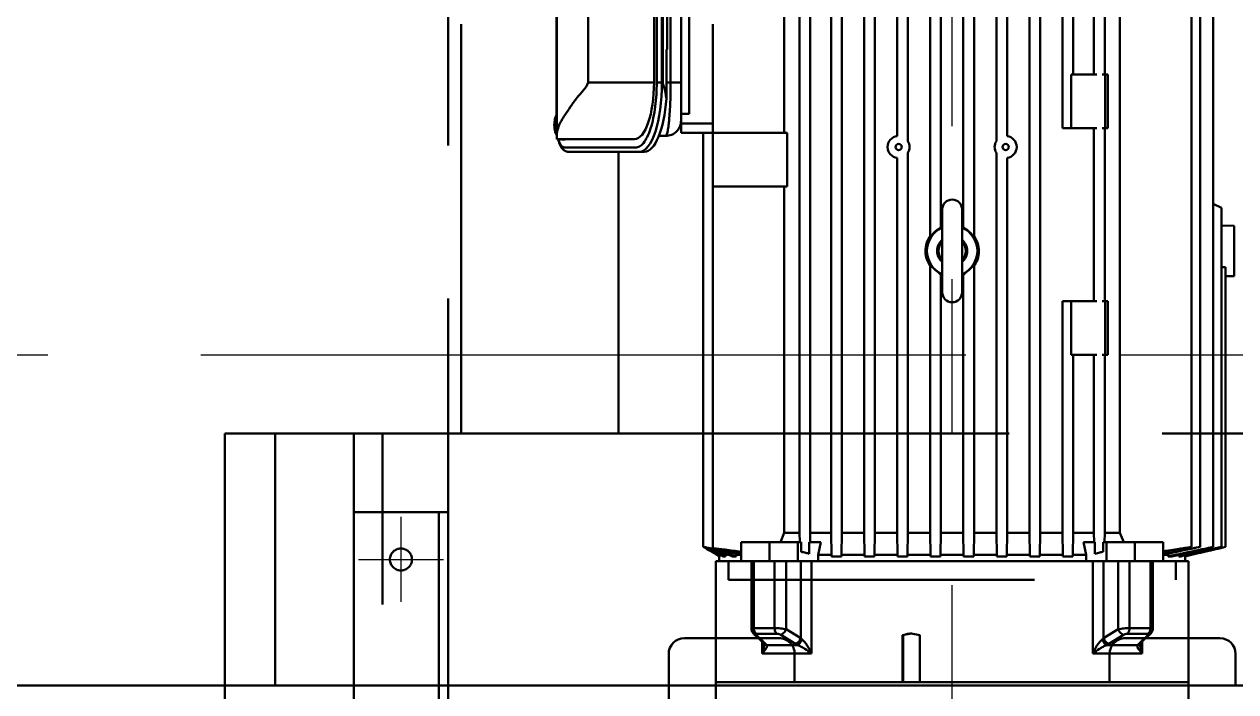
# Model space of a CAD drawing. Header units: millimetres. Extents: x -993 to 13147, y -7260 to 4342.
# Drawn here: x 242.5 to 627.2, y 2977.3 to 3189.4 of the extents above; entities that cross this region are included whole.
import ezdxf

# ---------------------------------------------------------------- set-up
doc = ezdxf.new("R2010")
doc.units = ezdxf.units.MM
doc.header["$LTSCALE"] = 7.649257
for name, pattern in [('CENTER', [50.8, 31.75, -6.35, 6.35, -6.35]), ('DASHED', [19.05, 12.7, -6.35]), ('PHANTOM', [63.5, 31.75, -6.35, 6.35, -6.35, 6.35, -6.35])]:
    doc.linetypes.add(name, pattern=pattern)
for name, color, linetype in [('NoLayerName_001', 7, 'Continuous'), ('NoLayerName_002', 7, 'Continuous'), ('NoLayerName_003', 7, 'Continuous')]:
    doc.layers.add(name, color=color, linetype=linetype)

# ---------------------------------------------------------------- blocks, each defined once
blk = doc.blocks.new('JZB_0408')
at = {"layer": 'NoLayerName_001', "color": 7, "linetype": 'Continuous', "lineweight": 50}
blk.add_line((200, 75), (4367, 75), dxfattribs=at)
blk = doc.blocks.new('JZB_0568')
at = {"layer": 'NoLayerName_001', "color": 7, "linetype": 'Continuous', "lineweight": 50}
for p, q in [((10, 120), (10, 200)), ((10, 200), (50.9, 200)), ((26, 200), (26, 120))]:
    blk.add_line(p, q, dxfattribs=at)
at = {"layer": 'NoLayerName_001', "color": 3, "linetype": 'DASHED', "lineweight": 50}
for p, q in [((60, 0), (60, 200)), ((161.9, 200), (327.74, 200)), ((10, 120), (10, 0)), ((26, 0), (26, 120))]:
    blk.add_line(p, q, dxfattribs=at)
blk = doc.blocks.new('JZB_0570')
at = {"layer": 'NoLayerName_001', "color": 7, "linetype": 'Continuous', "lineweight": 50}
for p, q in [((0, 200), (111, 200)), ((0, 120), (0, 200)), ((276.84, 200), (380, 200)), ((380, 200), (380, 120))]:
    blk.add_line(p, q, dxfattribs=at)
at = {"layer": 'NoLayerName_001', "color": 3, "linetype": 'DASHED', "lineweight": 50}
for p, q in [((0, 120), (0, 0)), ((380, 0), (380, 120))]:
    blk.add_line(p, q, dxfattribs=at)
blk = doc.blocks.new('JZB_0572')
at = {"layer": 'NoLayerName_003', "color": 3, "linetype": 'DASHED', "lineweight": 50}
for p, q in [((0.8, 383.5), (0.8, 343)), ((0.76, 379), (0.76, 343)), ((40.32, 373.5), (40.32, 343)), ((202.32, 343), (202.32, 373)), ((205.07, 343), (205.07, 373)), ((209.21, 343), (209.21, 373)), ((10.8, 343), (10.8, 365.5)), ((31.67, 343), (31.67, 365.5)), ((32.54, 365.5), (32.54, 343)), ((34.2, 343), (34.2, 365.5)), ((34.46, 343), (34.46, 365.5)), ((36.95, 343), (36.95, 365.5)), ((42.82, 367.5), (42.82, 343)), ((73.04, 368.5), (73.04, 343)), ((77.89, 368.5), (77.89, 343)), ((81.29, 343), (81.29, 368.5)), ((87.88, 343), (87.88, 368.5)), ((91.28, 343), (91.28, 368.5)), ((98.38, 343), (98.38, 368.5)), ((101.78, 343), (101.78, 368.5)), ((119.37, 343), (119.37, 368.5)), ((122.77, 343), (122.77, 368.5)), ((129.87, 343), (129.87, 368.5)), ((133.27, 368.5), (133.27, 343)), ((150.86, 343), (150.86, 368.5)), ((154.26, 368.5), (154.26, 343)), ((161.35, 343), (161.35, 368.5)), ((164.75, 368.5), (164.75, 343)), ((171.35, 343), (171.35, 368.5)), ((174.75, 368.5), (174.75, 343)), ((179.6, 368.5), (179.6, 343)), ((112.27, 359.12), (112.27, 343)), ((140.37, 343), (140.37, 359.12)), ((35.8, 343), (35.8, 355)), ((108.87, 343), (108.87, 357.53)), ((143.77, 357.53), (143.77, 343)), ((55.32, 172.5), (55.32, 166.5)), ((197.32, 166.5), (197.32, 172.5)), ((55.32, 166.5), (197.32, 166.5)), ((51.32, 148), (71.32, 148)), ((181.32, 148), (201.32, 148)), ((76.32, 134), (76.32, 143)), ((176.32, 143), (176.32, 134)), ((36.32, 133), (36.32, 18)), ((51.32, 133), (51.32, 90)), ((201.32, 90), (201.32, 133)), ((216.32, 18), (216.32, 133))]:
    blk.add_line(p, q, dxfattribs=at)
at = {"layer": 'NoLayerName_003', "color": 7, "linetype": 'Continuous', "lineweight": 50}
for p, q in [((0.76, 343), (0.76, 314.28)), ((0.8, 343), (0.8, 306.5)), ((10.8, 324.5), (10.8, 343)), ((31.67, 324.5), (31.67, 343)), ((32.54, 343), (32.54, 324.5)), ((34.2, 324.5), (34.2, 343)), ((34.46, 324.5), (34.46, 343)), ((35.8, 335), (35.8, 343)), ((36.95, 324.5), (36.95, 343)), ((40.32, 343), (40.32, 308.5)), ((42.82, 343), (42.82, 314.5)), ((50.32, 176.59), (50.32, 343)), ((73.04, 343), (73.04, 308.5)), ((77.89, 343), (77.89, 181.5)), ((81.29, 181.5), (81.29, 343)), ((87.88, 181.5), (87.88, 343)), ((91.28, 181.5), (91.28, 343)), ((98.38, 181.5), (98.38, 343)), ((101.78, 181.5), (101.78, 343)), ((108.87, 307.47), (108.87, 343)), ((112.27, 343), (112.27, 305.88)), ((119.37, 275.84), (119.37, 343)), ((122.77, 278.68), (122.77, 343)), ((129.87, 278.68), (129.87, 343)), ((133.27, 343), (133.27, 275.84)), ((140.37, 305.88), (140.37, 343)), ((143.77, 343), (143.77, 307.47)), ((150.86, 181.5), (150.86, 343)), ((154.26, 343), (154.26, 181.5)), ((161.35, 310), (161.35, 343)), ((164.75, 343), (164.75, 327)), ((171.35, 327), (171.35, 343)), ((174.75, 343), (174.75, 327)), ((179.6, 343), (179.6, 181.5)), ((202.32, 177), (202.32, 343)), ((205.07, 177), (205.07, 343)), ((209.21, 177), (209.21, 343)), ((209.22, 343), (209.22, 286)), ((35.61, 335), (35.8, 335)), ((35.61, 335), (35.61, 319.4)), ((164.14, 310), (164.14, 327)), ((164.14, 327), (172.24, 327)), ((175.78, 327), (173.93, 327)), ((174.93, 327), (174.93, 310)), ((175.78, 327), (175.78, 310)), ((31.67, 324.5), (10.8, 324.5)), ((34.46, 324.5), (32.54, 324.5)), ((35.61, 324.5), (36.95, 324.5)), ((0.26, 311.58), (0.43, 313.19)), ((0.26, 311.58), (0.8, 311.59)), ((0.61, 313.4), (0.52, 311.88)), ((0.67, 311.68), (0.62, 311.66)), ((0.62, 311.66), (0.8, 311.65)), ((0.67, 311.68), (0.8, 311.67)), ((40.21, 311.66), (40.32, 312.83)), ((42.82, 314.5), (40.32, 314.43)), ((42.82, 314.5), (40.32, 314.5)), ((0, 311), (0.02, 310.4)), ((0.02, 310.4), (0.06, 310.01)), ((0.03, 310.38), (0.2, 311.12)), ((0.06, 310.01), (0.2, 309.22)), ((0.3, 310.32), (0.09, 309.86)), ((0.69, 310.51), (0.13, 310.44)), ((0.8, 311.07), (0.2, 311.12)), ((0.3, 310.32), (0.32, 310.34)), ((0.72, 310.37), (0.32, 310.34)), ((0.32, 310.34), (0.33, 310.34)), ((0.79, 310.13), (0.44, 310.12)), ((0.77, 309.14), (0.44, 310.12)), ((0.57, 308.07), (0.8, 307.61)), ((0.7, 310.42), (0.78, 310.08)), ((50.32, 311.5), (40.32, 311.5)), ((40.32, 308.5), (73.99, 308.5)), ((47.32, 177), (47.32, 308.5)), ((73.99, 308.5), (73.99, 291.5)), ((172.24, 310), (161.35, 310)), ((171.35, 255), (171.35, 310)), ((175.78, 310), (173.93, 310)), ((174.75, 310), (174.75, 255)), ((0.8, 306.5), (25.47, 306.5)), ((2.7, 306.36), (3.13, 306.32)), ((35.32, 307.5), (33.19, 307.5)), ((209.22, 307.5), (209.21, 307.5)), ((25.8, 303.8), (3.18, 303.8)), ((4.41, 302.5), (28.64, 302.5)), ((108.87, 181.5), (108.87, 300.53)), ((112.27, 181.5), (112.27, 302.12)), ((140.37, 181.5), (140.37, 302.12)), ((143.77, 300.53), (143.77, 181.5)), ((209.21, 300.5), (209.22, 300.5)), ((73.99, 291.5), (50.32, 291.5)), ((73.04, 291.5), (73.04, 181.5)), ((211.86, 284.71), (209.22, 286)), ((211.86, 177), (211.86, 284.71)), ((123.17, 284.15), (123.17, 257.85)), ((129.47, 257.85), (129.47, 284.15)), ((215.82, 279), (211.86, 279.1)), ((215.82, 279), (215.82, 263)), ((119.37, 181.5), (119.37, 266.16)), ((133.27, 266.16), (133.27, 181.5)), ((213.16, 177), (213.16, 265.84)), ((122.77, 181.5), (122.77, 263.32)), ((129.87, 181.5), (129.87, 263.32)), ((213.16, 262.93), (215.82, 263)), ((161.35, 181.5), (161.35, 255)), ((172.24, 255), (161.35, 255)), ((164.14, 255), (164.14, 238)), ((175.78, 255), (173.93, 255)), ((174.93, 255), (174.93, 238)), ((175.78, 255), (175.78, 238)), ((172.24, 238), (164.14, 238)), ((164.75, 238), (164.75, 181.5)), ((171.35, 181.5), (171.35, 238)), ((175.78, 238), (173.93, 238)), ((174.75, 238), (174.75, 181.5)), ((73.04, 181.5), (71.85, 178.5)), ((77.89, 181.5), (73.04, 181.5)), ((77.89, 181.5), (77.93, 178.5)), ((81.24, 178.5), (81.29, 181.5)), ((87.88, 181.5), (81.29, 181.5)), ((87.98, 174.5), (87.88, 181.5)), ((91.28, 181.5), (91.18, 174.5)), ((98.38, 181.5), (91.28, 181.5)), ((98.47, 174.5), (98.38, 181.5)), ((101.78, 181.5), (101.67, 174.5)), ((108.87, 181.5), (101.78, 181.5)), ((108.97, 174.5), (108.87, 181.5)), ((112.27, 181.5), (112.17, 174.5)), ((119.37, 181.5), (112.27, 181.5)), ((119.47, 174.5), (119.37, 181.5)), ((122.77, 181.5), (122.67, 174.5)), ((129.87, 181.5), (122.77, 181.5)), ((129.97, 174.5), (129.87, 181.5)), ((133.27, 181.5), (133.17, 174.5)), ((140.37, 181.5), (133.27, 181.5)), ((140.47, 174.5), (140.37, 181.5)), ((143.77, 181.5), (143.67, 174.5)), ((150.86, 181.5), (143.77, 181.5)), ((150.96, 174.5), (150.86, 181.5)), ((154.26, 181.5), (154.16, 174.5)), ((161.35, 181.5), (154.26, 181.5)), ((161.46, 174.5), (161.35, 181.5)), ((164.75, 181.5), (164.66, 174.5)), ((171.35, 181.5), (164.75, 181.5)), ((171.39, 178.5), (171.35, 181.5)), ((174.75, 181.5), (174.7, 178.5)), ((179.6, 181.5), (174.75, 181.5)), ((179.6, 181.5), (180.79, 178.5)), ((59.32, 172.5), (59.32, 178.5)), ((78.35, 178.5), (59.32, 178.5)), ((68.32, 172.5), (68.32, 178.5)), ((77.32, 172.5), (77.32, 178.5)), ((78.35, 175.46), (78.35, 178.5)), ((80.97, 178.5), (80.97, 174.84)), ((84.59, 178.5), (80.97, 178.5)), ((83.77, 174.5), (84.59, 178.5)), ((168.04, 178.5), (168.86, 174.5)), ((171.67, 178.5), (168.04, 178.5)), ((171.67, 174.84), (171.67, 178.5)), ((174.29, 178.5), (174.29, 175.46)), ((193.32, 178.5), (174.29, 178.5)), ((175.32, 172.5), (175.32, 178.5)), ((184.32, 172.5), (184.32, 178.5)), ((193.32, 172.5), (193.32, 178.5)), ((52.32, 174.06), (52.32, 172.5)), ((52.62, 174), (52.41, 174)), ((52.63, 174.53), (52.62, 174.5)), ((52.62, 174.5), (52.62, 174)), ((54.36, 174), (53.7, 174)), ((54.44, 174.75), (54.36, 174.5)), ((54.36, 174.5), (54.36, 174)), ((55.05, 174.5), (54.36, 174.5)), ((57.83, 174.78), (57.74, 174.5)), ((57.74, 174.5), (57.74, 174)), ((58.95, 174.5), (57.74, 174.5)), ((83.77, 172.5), (83.77, 174.5)), ((87.98, 174.5), (83.77, 174.5)), ((87.98, 174.5), (87.98, 174)), ((91.18, 174), (91.18, 174.5)), ((98.47, 174.5), (91.18, 174.5)), ((98.47, 174.5), (98.47, 174)), ((101.67, 174), (101.67, 174.5)), ((108.97, 174.5), (101.67, 174.5)), ((108.97, 174.5), (108.97, 174)), ((112.17, 174), (112.17, 174.5)), ((119.47, 174.5), (112.17, 174.5)), ((119.47, 174.5), (119.47, 174)), ((122.67, 174), (122.67, 174.5)), ((129.97, 174.5), (122.67, 174.5)), ((129.97, 174), (129.97, 174.5)), ((133.17, 174.5), (133.17, 174)), ((140.47, 174.5), (133.17, 174.5)), ((140.47, 174), (140.47, 174.5)), ((143.67, 174.5), (143.67, 174)), ((150.96, 174.5), (143.67, 174.5)), ((150.96, 174), (150.96, 174.5)), ((154.16, 174.5), (154.16, 174)), ((161.46, 174.5), (154.16, 174.5)), ((161.46, 174), (161.46, 174.5)), ((164.66, 174.5), (164.66, 174)), ((168.86, 174.5), (164.66, 174.5)), ((168.86, 172.5), (168.86, 174.5)), ((194.88, 174.5), (193.69, 174.5)), ((194.88, 174.5), (194.79, 174.78)), ((194.88, 174.5), (194.88, 174)), ((198.26, 174.5), (198.26, 174)), ((200, 174.24), (200, 174)), ((200.32, 172.5), (200.32, 174.02)), ((201.32, 172.5), (51.32, 172.5)), ((51.32, 172.5), (51.32, 133)), ((62.58, 150.82), (62.58, 172.5)), ((63.35, 151.21), (63.35, 172.5)), ((69.97, 151.21), (69.97, 172.5)), ((73.62, 150.82), (73.62, 172.5)), ((78.26, 148.01), (78.26, 172.5)), ((81.69, 172.5), (81.69, 143.19)), ((170.94, 143.19), (170.94, 172.5)), ((174.38, 172.5), (174.38, 148.01)), ((179.01, 150.82), (179.01, 172.5)), ((182.66, 151.21), (182.66, 172.5)), ((189.29, 151.21), (189.29, 172.5)), ((190.05, 150.82), (190.05, 172.5)), ((201.32, 133), (201.32, 172.5)), ((63.35, 151.21), (69.97, 151.21)), ((73.62, 150.82), (78.26, 148.01)), ((174.38, 148.01), (179.01, 150.82)), ((182.66, 151.21), (189.29, 151.21)), ((51.32, 148), (41.32, 148)), ((63.16, 149.61), (63.28, 149.47)), ((63.41, 149.33), (63.26, 149.5)), ((64.05, 149.05), (63.41, 149.33)), ((63.41, 149.33), (66.47, 146.52)), ((64.05, 149.05), (67.09, 146.24)), ((70.68, 149.44), (64.14, 149.44)), ((66.04, 143.19), (66.04, 146.92)), ((66.62, 146.37), (66.63, 146.27)), ((67.09, 146.24), (67.48, 145.84)), ((76.56, 146.24), (71.91, 149.05)), ((77.27, 145.84), (76.56, 146.24)), ((78.68, 147.61), (78.26, 148.01)), ((110.56, 149), (113.29, 149.5)), ((110.56, 134), (110.56, 149)), ((110.8, 149), (110.56, 149)), ((110.8, 134), (110.8, 149)), ((113.29, 149.5), (116.05, 149)), ((116.05, 149), (116.05, 134)), ((174.38, 148.01), (173.95, 147.61)), ((176.08, 146.24), (175.37, 145.84)), ((180.73, 149.05), (176.08, 146.24)), ((188.49, 149.44), (181.95, 149.44)), ((185.16, 145.84), (185.55, 146.24)), ((185.55, 146.24), (188.59, 149.05)), ((186.01, 146.27), (186.01, 146.37)), ((186.16, 146.52), (189.22, 149.33)), ((186.6, 146.92), (186.6, 143.19)), ((188.59, 149.05), (189.22, 149.33)), ((189.22, 149.33), (189.38, 149.5)), ((189.36, 149.47), (189.48, 149.61)), ((211.32, 148), (201.32, 148)), ((36.32, 143), (36.32, 133)), ((81.69, 143.19), (66.04, 143.19)), ((67.48, 145.84), (77.27, 145.84)), ((186.6, 143.19), (170.94, 143.19)), ((175.37, 145.84), (185.16, 145.84)), ((216.32, 133), (216.32, 143)), ((201.32, 134), (51.32, 134))]:
    blk.add_line(p, q, dxfattribs=at)
for centre in [(109.32, 304), (143.32, 304)]:
    blk.add_circle(centre, 1, dxfattribs=at)
for centre, radius, start, end in [((109.32, 304), 3.5, 97.3624, 262.6376), ((109.32, 304), 3.5, 327.4884, 32.5116), ((143.32, 304), 3.5, 147.4884, 212.5116), ((143.32, 304), 3.5, 277.3624, 82.6376), ((126.32, 284.15), 3.15, 0, 180), ((126.32, 271), 8, 113.1102, 246.8898), ((126.32, 271), 8.17, 120.1171, 141.4973), ((126.32, 271), 8, 293.1102, 66.8898), ((126.32, 271), 8.17, 38.5027, 59.8829), ((126.32, 271), 4.75, 131.5412, 228.4588), ((126.32, 271), 4.66, 132.5685, 227.4315), ((126.32, 271), 4.6, 133.2185, 226.7815), ((126.32, 271), 4.32, 136.8166, 223.1834), ((126.32, 271), 4.75, 311.5412, 48.4588), ((126.32, 271), 4.66, 312.5685, 47.4315), ((126.32, 271), 4.6, 313.2185, 46.7815), ((126.32, 271), 4.32, 316.8166, 43.1834), ((126.32, 271), 8.07, 219.7748, 237.8092), ((126.32, 271), 8.07, 302.1908, 320.2252), ((126.32, 257.85), 3.15, 180, 0), ((41.32, 143), 5, 90, 180), ((211.32, 143), 5, 0, 90)]:
    blk.add_arc(centre, radius, start, end, dxfattribs=at)
at = {"layer": 'NoLayerName_003', "color": 3, "linetype": 'DASHED', "lineweight": 50}
for centre, start, end in [((71.32, 143), 0, 90), ((181.32, 143), 90, 180)]:
    blk.add_arc(centre, 5, start, end, dxfattribs=at)
at = {"layer": 'NoLayerName_003', "color": 7, "linetype": 'Continuous', "lineweight": 50}
for centre, major_axis, ratio, start_param, end_param in [((25.47, 324.5), (0, 18), 0.344328, 3.141593, 4.712389), ((27.03, 324.5), (0, 22), 0.325568, 3.141593, 4.712389), ((28.64, 324.5), (0, 22), 0.325568, 3.141593, 4.478645), ((1.21, 311), (0, 3.53), 0.325568, 0.785933, 0.837951), ((1.21, 311), (0, 3.53), 0.325568, 0.36307, 0.785933), ((0.81, 311), (0, 2.47), 0.325568, 0.252105, 0.4808), ((0.87, 311), (0, 2.32), 0.325568, 0.373838, 0.490345), ((0.81, 311), (0, 2.47), 0.325568, 1.822901, 2.051597), ((0.87, 311), (0, 2.32), 0.325568, 1.813356, 1.991566), ((1.21, 311), (0, 3.53), 0.325568, 1.937249, 2.053991), ((1.21, 311), (0, 3.53), 0.325568, 2.252121, 2.348179), ((1.21, 311), (0, 3.53), 0.325568, 2.348179, 2.778523), ((2.74, 311), (0, 4.64), 0.325568, 3.109314, 3.387768), ((3.18, 311), (0, 4.68), 0.325568, 3.111463, 3.419846), ((133.69, 271), (-14.15, 0), 0.853615, 5.593933, 5.657842), ((118.95, 271), (14.15, 0), 0.853615, 0.625344, 0.689253), ((122.78, 271), (6.65, 0), 0.846494, 2.014032, 2.10822), ((129.86, 271), (-6.65, 0), 0.846494, 4.174966, 4.269153), ((122.78, 271), (6.65, 0), 0.846494, 4.174966, 4.301168), ((129.86, 271), (-6.65, 0), 0.846494, 1.982017, 2.10822), ((267.23, 271), (135.28, 0), 0.041635, 4.290692, 4.301168), ((133.69, 271), (-14.15, 0), 0.853615, 0.601007, 0.689253), ((118.95, 271), (14.15, 0), 0.853615, 5.593933, 5.682178), ((113.54, 141.5), (0, 8), 0.984808, 0, 0.355421)]:
    blk.add_ellipse(centre, major_axis=major_axis, ratio=ratio, start_param=start_param, end_param=end_param, dxfattribs=at)
for points, start_tangent, end_tangent in [([(0.8, 308.38), (1.39, 310.55), (3.36, 314.08), (5.2, 316.83), (7.25, 319.7), (10.79, 324.48), (10.8, 324.5)], (0.260739, 0.965409), (0.597614, 0.801784)), ([(32.54, 324.5), (32.43, 320.73), (32.07, 316.88), (31.45, 313.17), (30.57, 309.86), (29.49, 307.17), (28.29, 305.25), (27.03, 304.15), (25.8, 303.8)], (-0.029857, -0.999554), (-0.962511, -0.271242)), ([(35.61, 319.4), (34.8, 323.24), (34.46, 324.47), (34.46, 324.5)], (-0.206184, 0.978513), (-0.273974, 0.961737)), ([(35.32, 307.5), (35.54, 307.66), (35.72, 308.04), (35.92, 308.69), (36.23, 310.39), (36.36, 311.4), (36.47, 312.48), (36.68, 315.23), (36.83, 318.24), (36.92, 321.33), (36.95, 324.5)], (0.816079, 0.57794), (0.008928, 0.99996)), ([(36.95, 324.5), (38.31, 324.5), (39.39, 324.5), (40.08, 324.5), (40.32, 324.5)], (1, 0), (1, 0)), ([(40.32, 324.5), (40.32, 320.08), (40.32, 317.93), (40.32, 316.09)], (0, -1), (0, -1)), ([(40.32, 316.09), (40.32, 316.01), (40.32, 314.48)], (0, -1), (0, -1)), ([(0.41, 313.52), (0.21, 312.8), (0, 311)], (-0.270491, -0.962722), (-0.113348, -0.993555)), ([(0.26, 311.58), (0.26, 311.45), (0.25, 311.32), (0.23, 311.21), (0.2, 311.13), (0.2, 311.12)], (-0.030718, -0.999528), (-0.402388, -0.915469)), ([(0.77, 314.33), (0.62, 314.05), (0.36, 313.39), (0.35, 313.35)], (-0.467681, -0.883897), (-0.286728, -0.958012)), ([(0.43, 313.19), (0.43, 313.15), (0.44, 313.11), (0.47, 313.08), (0.51, 313.05)], (-0.043881, -0.999037), (0.826232, -0.56333)), ([(0.62, 311.66), (0.58, 311.69), (0.54, 311.76), (0.52, 311.86), (0.52, 311.88)], (-0.858899, 0.512145), (-0.074763, 0.997201)), ([(37.73, 308.12), (38.84, 308.98), (39.66, 310.11), (40.16, 311.43), (40.21, 311.66)], (0.793387, 0.608718), (0.212028, 0.977264)), ([(40.32, 314.03), (40.32, 313.34), (40.32, 312.76)], (0, -1), (0, -1)), ([(0.13, 309.69), (0.16, 309.55), (0.23, 309.12)], (0.145358, -0.989379), (0.181372, -0.983415)), ([(0.2, 309.22), (0.25, 309.03), (0.39, 308.54)], (0.234449, -0.972128), (0.277402, -0.960754)), ([(0.33, 310.34), (0.37, 310.31), (0.4, 310.24), (0.44, 310.14), (0.44, 310.12)], (0.807711, -0.589579), (0.256972, -0.966419)), ([(0.33, 308.73), (0.47, 308.3), (0.57, 308.07)], (0.30908, -0.951036), (0.376414, -0.926451)), ([(0.7, 310.42), (0.69, 310.55), (0.7, 310.68), (0.72, 310.79), (0.76, 310.87), (0.77, 310.88)], (-0.109948, 0.993937), (0.626713, 0.77925)), ([(37.74, 308.13), (37.23, 307.88), (35.32, 307.5)], (-0.900702, -0.434438), (-0.980785, -0.19509)), ([(1.25, 306.43), (1.36, 306.01), (1.69, 305.02), (2.08, 304.16), (2.59, 303.43), (3.23, 302.85), (4.03, 302.54), (4.4, 302.5)], (0.248685, -0.968584), (0.99559, -0.093807)), ([(3.18, 303.8), (2.32, 304.31), (1.9, 304.97), (1.52, 305.91), (1.35, 306.48)], (-0.862821, 0.505509), (-0.28106, 0.95969)), ([(2.11, 306.5), (2.14, 306.49), (2.69, 306.36)], (0.94013, -0.340815), (0.975832, -0.218524)), ([(119.37, 266.16), (118.16, 268.72), (117.86, 271.53), (118.51, 274.28), (119.37, 275.84)], (-0.427424, 0.904051), (0.482991, 0.875625)), ([(133.27, 275.84), (134.48, 273.28), (134.79, 271), (134.32, 268.21), (133.27, 266.16)], (0.427424, -0.904051), (-0.455453, -0.89026)), ([(59.32, 174.45), (55.39, 175.35), (51.36, 176.2), (47.32, 177)], (-0.974924, 0.222537), (-0.981125, 0.193374)), ([(47.32, 177), (53.18, 175.93), (58.11, 174.99), (59.32, 174.75)], (0.983821, -0.179155), (0.981094, -0.193533)), ([(56.56, 174), (53.97, 174.91), (51.37, 175.77), (47.32, 177)], (-0.942819, 0.333306), (-0.957064, 0.289878)), ([(47.32, 177), (52.54, 175.55), (55.15, 174.79), (57.74, 174)], (0.963815, -0.266573), (0.956476, -0.291811)), ([(53.7, 174), (51.7, 174.98), (49.52, 176.01), (47.32, 177)], (-0.897012, 0.442006), (-0.9126, 0.408853)), ([(47.32, 177), (49.38, 176.15), (51.43, 175.28), (54.36, 174)], (0.924431, -0.381348), (0.916322, -0.400442)), ([(47.32, 177), (48.68, 176.23), (50.05, 175.46), (52.62, 174)], (0.871019, -0.49125), (0.870167, -0.492757)), ([(52.41, 174), (51.07, 174.8), (49.71, 175.6), (47.32, 177)], (-0.860016, 0.510267), (-0.863128, 0.504986)), ([(52.32, 174.06), (51.07, 174.8), (49.71, 175.6), (47.32, 177)], (-0.860051, 0.510207), (-0.863128, 0.504986)), ([(193.32, 175.61), (198.25, 176.37), (202.32, 177)], (0.988488, 0.151296), (0.988046, 0.154161)), ([(193.32, 175.47), (195.61, 175.86), (198.96, 176.44), (202.32, 177)], (0.985537, 0.169458), (0.986131, 0.165968)), ([(205.07, 177), (200.53, 176.13), (195.98, 175.25), (193.32, 174.73)], (-0.982276, -0.187438), (-0.981398, -0.191984)), ([(193.32, 174.44), (195.95, 175.04), (200.5, 176.05), (205.07, 177)], (0.974769, 0.223218), (0.978846, 0.204596)), ([(209.21, 177), (205.6, 176.23), (201.99, 175.47), (194.88, 174)], (-0.978173, -0.207791), (-0.979202, -0.202887)), ([(196.09, 174), (199.69, 174.83), (203.28, 175.65), (209.21, 177)], (0.974492, 0.224422), (0.975112, 0.221712)), ([(211.86, 177), (208.04, 176.14), (204.21, 175.3), (198.26, 174)], (-0.975846, -0.21846), (-0.977087, -0.21284)), ([(198.95, 174), (202.77, 174.88), (206.59, 175.77), (211.86, 177)], (0.974207, 0.225657), (0.973911, 0.22693)), ([(213.16, 177), (209.85, 176.24), (206.53, 175.49), (200, 174)], (-0.974924, -0.222539), (-0.975025, -0.222096)), ([(200.23, 174), (203.54, 174.77), (206.85, 175.54), (213.16, 177)], (0.974003, 0.226534), (0.974222, 0.225593)), ([(50.32, 176.62), (54.21, 176.12), (59.32, 175.46)], (0.991876, -0.127211), (0.991699, -0.128579)), ([(50.32, 176.59), (54.21, 176.05), (58.09, 175.49), (59.32, 175.31)], (0.9904, -0.138234), (0.989187, -0.14666)), ([(57.74, 174), (57.24, 174), (56.56, 174)], (-1, 0), (-1, -0.000003)), ([(80.97, 174.84), (79.92, 175.1), (79.13, 175.28), (78.35, 175.46)], (-0.969869, 0.243629), (-0.97681, 0.214108)), ([(91.18, 174), (90.16, 174), (89.07, 174), (87.98, 174)], (-1, 0.000079), (-1, 0.000007)), ([(101.67, 174), (100.8, 174), (99.94, 174), (98.47, 174)], (-1, 0.000128), (-1, -0.000122)), ([(112.17, 174), (111.2, 174), (110.23, 174), (108.97, 174)], (-1, 0.000031), (-1, 0.000003)), ([(122.67, 174), (121.82, 174), (120.97, 174), (119.47, 174)], (-1, 0.000076), (-1, -0.000074)), ([(133.17, 174), (132.32, 174), (131.47, 174), (129.97, 174)], (-1, 0.000086), (-1, -0.000073)), ([(143.67, 174), (142.7, 174), (141.74, 174), (140.47, 174)], (-1, -0.000003), (-1, -0.000013)), ([(154.16, 174), (153.3, 174), (152.44, 174), (150.96, 174)], (-1, 0.000135), (-1, -0.00012)), ([(164.66, 174), (163.66, 174), (162.57, 174), (161.46, 174)], (-1, -0.000013), (-1, -0.000073)), ([(174.29, 175.46), (173.24, 175.22), (172.45, 175.03), (171.67, 174.84)], (-0.976309, -0.21638), (-0.969274, -0.245985)), ([(196.09, 174), (195.78, 174), (195.46, 174), (194.88, 174)], (-1, 0.000355), (-1, -0.000309)), ([(198.95, 174), (198.76, 174), (198.55, 174), (198.26, 174)], (-1, -0.000003), (-1, -0.000092)), ([(200.23, 174), (200.18, 174), (200.12, 174), (200, 174)], (-0.999999, 0.001385), (-1, -0.0009)), ([(62.58, 151.08), (62.59, 151.09), (62.82, 151.18), (63.35, 151.21)], (0.233554, 0.972344), (0.998521, 0.054366)), ([(62.58, 151.07), (62.63, 150.67), (62.77, 150.26), (62.99, 149.85), (63.16, 149.61)], (0.117316, -0.993095), (0.583682, -0.811982)), ([(64.14, 149.44), (63.81, 149.75), (63.56, 150.17), (63.4, 150.67), (63.35, 151.21)], (-0.721921, 0.691975), (-0.101297, 0.994856)), ([(69.97, 151.21), (70.81, 151.18), (71.82, 151.09), (72.69, 150.98), (73.62, 150.82)], (0.99941, -0.034353), (0.985417, -0.170156)), ([(70.68, 149.44), (70.39, 149.75), (70.16, 150.17), (70.02, 150.67), (69.97, 151.21)], (-0.682383, 0.730994), (-0.090731, 0.995875)), ([(71.91, 149.05), (72.96, 149.76), (73.62, 150.82)], (0.82838, 0.560166), (0.531114, 0.8473)), ([(179.01, 150.82), (179.95, 150.98), (180.81, 151.09), (181.82, 151.18), (182.66, 151.21)], (0.985421, 0.170136), (0.99941, 0.034351)), ([(180.73, 149.05), (179.68, 149.76), (179.01, 150.82)], (-0.82838, 0.560166), (-0.531114, 0.8473)), ([(181.95, 149.44), (182.24, 149.75), (182.47, 150.17), (182.61, 150.67), (182.66, 151.21)], (0.682383, 0.730994), (0.090731, 0.995875)), ([(188.49, 149.44), (188.82, 149.75), (189.08, 150.17), (189.24, 150.67), (189.29, 151.21)], (0.721921, 0.691975), (0.101297, 0.994856)), ([(189.29, 151.21), (189.82, 151.18), (190.05, 151.09), (190.05, 151.07)], (0.998531, -0.054177), (0.20686, -0.978371)), ([(189.48, 149.61), (189.65, 149.85), (189.87, 150.26), (190.01, 150.67), (190.05, 151.07)], (0.583651, 0.812004), (0.116882, 0.993146)), ([(64.14, 149.44), (63.96, 149.41), (63.88, 149.32), (63.92, 149.2), (64.05, 149.05)], (-0.986471, -0.163935), (0.650925, -0.759142)), ([(66.63, 146.32), (66.6, 145.63), (66.04, 143.2)], (-0.043576, -0.99905), (-0.222743, -0.974877)), ([(66.47, 146.52), (66.58, 146.44), (67.09, 146.24)], (0.792075, -0.610423), (0.933922, -0.357476)), ([(66.47, 146.52), (66.58, 146.41), (66.62, 146.38)], (0.716553, -0.697533), (0.768094, -0.640337)), ([(66.59, 146.48), (66.61, 146.42), (66.62, 146.37)], (0.377479, -0.926018), (0.151987, -0.988382)), ([(67.48, 145.84), (66.94, 146.07), (66.62, 146.38)], (-0.920496, 0.390751), (-0.724281, 0.689505)), ([(71.91, 149.05), (71.63, 149.2), (71.31, 149.32), (70.98, 149.41), (70.68, 149.44)], (-0.885377, 0.464873), (-0.994632, 0.103475)), ([(76.56, 146.24), (77.01, 146.44), (77.49, 146.84), (77.92, 147.38), (78.26, 148.01)], (0.918797, 0.394731), (0.470483, 0.882409)), ([(78.68, 147.61), (78.37, 147.01), (78.01, 146.47), (77.63, 146.07), (77.27, 145.84)], (-0.454214, -0.890893), (-0.843603, -0.536968)), ([(81.69, 143.19), (80.34, 145.62), (79.54, 146.72), (78.68, 147.61)], (-0.485723, 0.874113), (-0.690802, 0.723044)), ([(173.95, 147.61), (173.1, 146.72), (172.3, 145.63), (170.95, 143.2)], (-0.69083, -0.723017), (-0.486009, -0.873954)), ([(175.37, 145.84), (175.01, 146.07), (174.63, 146.47), (174.26, 147.01), (173.95, 147.61)], (-0.843603, 0.536968), (-0.454214, 0.890893)), ([(174.38, 148.01), (174.72, 147.38), (175.15, 146.84), (175.62, 146.44), (176.08, 146.24)], (0.470483, -0.882409), (0.918797, -0.394731)), ([(181.95, 149.44), (181.66, 149.41), (181.33, 149.32), (181.01, 149.2), (180.73, 149.05)], (-0.994623, -0.103564), (-0.885435, -0.464762)), ([(186.01, 146.38), (185.69, 146.07), (185.16, 145.84)], (-0.724281, -0.689505), (-0.920496, -0.390751)), ([(185.55, 146.24), (186.06, 146.44), (186.16, 146.52)], (0.933922, 0.357476), (0.792075, 0.610423)), ([(186.01, 146.37), (186.02, 146.42), (186.05, 146.49)], (0.153406, 0.988163), (0.37961, 0.925147)), ([(186.6, 143.19), (186.04, 145.62), (186.01, 146.33)], (-0.223268, 0.974757), (-0.043711, 0.999044)), ([(186.02, 146.38), (186.05, 146.41), (186.16, 146.52)], (0.768094, 0.640337), (0.716553, 0.697533)), ([(188.59, 149.05), (188.72, 149.2), (188.75, 149.32), (188.68, 149.41), (188.49, 149.44)], (0.650466, 0.759535), (-0.986622, 0.163026)), ([(66.04, 143.19), (67.21, 144.65), (67.49, 145.31), (67.48, 145.84)], (0.623696, 0.781667), (-0.027939, 0.99961)), ([(77.27, 145.84), (78.4, 145.31), (79.54, 144.65), (81.69, 143.19)], (0.902675, -0.430323), (0.826992, -0.562213)), ([(170.95, 143.19), (173.1, 144.65), (174.24, 145.31), (175.37, 145.84)], (0.827113, 0.562035), (0.902721, 0.430226)), ([(185.16, 145.84), (185.14, 145.31), (185.43, 144.65), (186.6, 143.19)], (-0.027388, -0.999625), (0.624133, -0.781318))]:
    blk.add_spline(points, degree=3, dxfattribs=dict(at, start_tangent=start_tangent, end_tangent=end_tangent))
blk = doc.blocks.new('JZB_0587')
at = {"layer": 'NoLayerName_001', "color": 7, "linetype": 'Continuous', "lineweight": 50}
for p, q in [((381.2, 250), (381.2, 380)), ((431.2, 250), (431.2, 339.5))]:
    blk.add_line(p, q, dxfattribs=at)
blk = doc.blocks.new('JZB_0730')
at = {"layer": 'NoLayerName_002', "color": 3, "linetype": 'PHANTOM', "lineweight": 50}
for p, q in [((0, 175), (0, 25)), ((30, 175), (0, 175)), ((27, 175), (27, 25))]:
    blk.add_line(p, q, dxfattribs=at)
at = {"layer": 'NoLayerName_003', "color": 3, "linetype": 'PHANTOM', "lineweight": 50}
blk.add_line((30, 0), (30, 600), dxfattribs=at)
blk = doc.blocks.new('JZB_0735')
at = {"layer": 'NoLayerName_002', "color": 4, "linetype": 'CENTER', "lineweight": 25}
for p, q in [((13.5, 27), (13.5, 0)), ((0, 13.5), (27, 13.5))]:
    blk.add_line(p, q, dxfattribs=at)
at = {"layer": 'NoLayerName_002', "color": 3, "linetype": 'PHANTOM', "lineweight": 50}
blk.add_circle((13.5, 13.5), 3.5, dxfattribs=at)

msp = doc.modelspace()

# ---------------------------------------------------------------- linework, layer by layer
at = {"layer": 'NoLayerName_001', "color": 4, "linetype": 'CENTER', "lineweight": 25}
for p, q in [((537.1, 2768.3579), (537.1, 3388.3579)), ((-90, 3084.3579), (6547.9144, 3084.3579))]:
    msp.add_line(p, q, dxfattribs=at)

# ---------------------------------------------------------------- block references
at = {"layer": 'NoLayerName_001'}
for name, p in [('JZB_0730', (347.1, 2859.3579)), ('JZB_0587', (0, 2809.3579)), ('JZB_0572', (410.7819, 2846.3579)), ('JZB_0568', (296.2, 2859.3579)), ('JZB_0570', (347.1, 2859.3579)), ('JZB_0735', (348.6, 3005.8579)), ('JZB_0408', (-40, 2904.3579))]:
    msp.add_blockref(name, p, dxfattribs=at)

doc.saveas('drawing.dxf')
